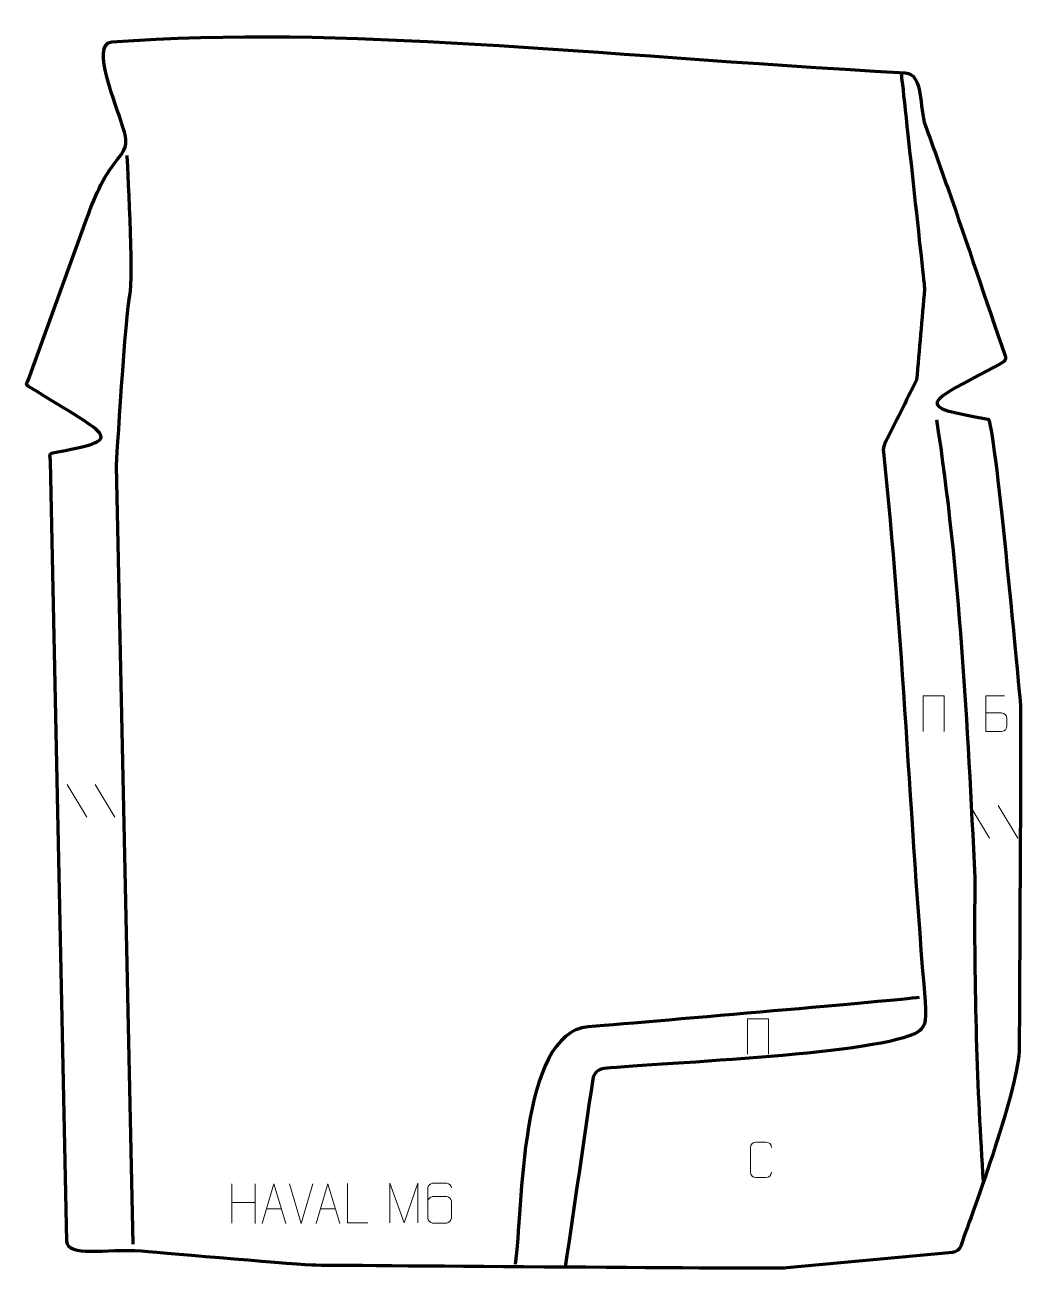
# Model space of a CAD drawing. Header units: millimetres. Extents: x -314 to 313, y -424 to 360.
import ezdxf

# ---------------------------------------------------------------- set-up
doc = ezdxf.new("R2010")
doc.units = ezdxf.units.MM
doc.header["$MEASUREMENT"] = 0
doc.layers.add('layer 2', color=7, linetype='Continuous')
doc.layers.add('layer 3', color=7, linetype='Continuous')

msp = doc.modelspace()

# ---------------------------------------------------------------- linework, layer by layer
at = {"layer": 'layer 2', "color": 230, "lineweight": 200}
msp.add_open_spline([(-274.9646, 237.4033), (-274.9646, 237.4033), (-311.4686, 136.409), (-311.4686, 136.409), (-311.4686, 136.409), (-312.3922, 133.8538), (-313.7669, 133.4328), (-311.4557, 132.0046), (-311.4557, 132.0046), (-256.8021, 98.2334), (-250.6734, 99.1961), (-296.1847, 90.2136), (-296.1847, 90.2136), (-298.9392, 89.67), (-297.7248, 87.4811), (-297.6656, 84.6743), (-297.6656, 84.6743), (-297.6656, 84.6743), (-287.3048, -406.0067), (-287.3048, -406.0067), (-287.3048, -406.0067), (-287.0775, -416.7751), (-262.6752, -410.4899), (-240.4046, -412.267), (-240.4046, -412.267), (-221.8952, -413.744), (-140.1466, -421.0883), (-130.7428, -421.1415), (-130.7428, -421.1415), (-99.618, -421.3177), (157.9209, -423.5317), (165.6581, -422.806), (165.6581, -422.806), (165.6581, -422.806), (269.8967, -413.0336), (269.8967, -413.0336), (269.8967, -413.0336), (272.2892, -412.8093), (274.2126, -411.3024), (275.0029, -409.0331), (275.0029, -409.0331), (283.4014, -384.9172), (311.73, -310.2844), (311.8372, -283.4152), (311.8372, -283.4152), (311.9209, -262.4329), (313.023, -71.7664), (312.6476, -68.18), (312.6476, -68.18), (310.9158, -51.6353), (296.313, 110.7192), (292.2271, 111.4419), (292.2271, 111.4419), (245.1477, 119.7695), (251.589, 120.4501), (299.673, 146.1381), (299.673, 146.1381), (302.1893, 147.4824), (303.8807, 148.6312), (302.9391, 151.3244), (302.9391, 151.3244), (290.7037, 186.4606), (279.247, 221.8077), (266.8181, 256.9632), (266.8181, 256.9632), (262.3216, 269.6818), (257.6624, 282.8886), (252.8004, 296.1246), (252.8004, 296.1246), (248.7027, 307.2802), (251.8111, 328.7154), (240.0504, 329.3794), (240.0504, 329.3794), (34.903, 340.9612), (-110.1685, 359.5787), (-259.0795, 348.8855), (-259.0795, 348.8855), (-272.8724, 347.8954), (-255.2674, 306.0957), (-252.7148, 297.3417), (-252.7148, 297.3417), (-250.4995, 289.7154), (-248.0822, 284.2225), (-253.214, 277.8533), (-253.214, 277.8533), (-264.4573, 263.8989), (-268.6545, 254.5811), (-274.9646, 237.4033)], degree=3, knots=[0, 0, 0, 0, 0.04347826, 0.04347826, 0.04347826, 0.04347826, 0.08695652, 0.08695652, 0.08695652, 0.08695652, 0.13043478, 0.13043478, 0.13043478, 0.13043478, 0.17391304, 0.17391304, 0.17391304, 0.17391304, 0.2173913, 0.2173913, 0.2173913, 0.2173913, 0.26086957, 0.26086957, 0.26086957, 0.26086957, 0.30434783, 0.30434783, 0.30434783, 0.30434783, 0.34782609, 0.34782609, 0.34782609, 0.34782609, 0.39130435, 0.39130435, 0.39130435, 0.39130435, 0.43478261, 0.43478261, 0.43478261, 0.43478261, 0.47826087, 0.47826087, 0.47826087, 0.47826087, 0.52173913, 0.52173913, 0.52173913, 0.52173913, 0.56521739, 0.56521739, 0.56521739, 0.56521739, 0.60869565, 0.60869565, 0.60869565, 0.60869565, 0.65217391, 0.65217391, 0.65217391, 0.65217391, 0.69565217, 0.69565217, 0.69565217, 0.69565217, 0.73913043, 0.73913043, 0.73913043, 0.73913043, 0.7826087, 0.7826087, 0.7826087, 0.7826087, 0.82608696, 0.82608696, 0.82608696, 0.82608696, 0.86956522, 0.86956522, 0.86956522, 0.86956522, 0.91304348, 0.91304348, 0.91304348, 0.91304348, 1, 1, 1, 1], dxfattribs=at)
at = {"layer": 'layer 3', "color": 142, "lineweight": 200}
for points, knots in [([(237.6189, 328.4999), (238.0422, 325.5366), (252.2945, 193.5092), (252.2945, 193.5092), (252.2945, 193.5092), (250.6012, 174.3181), (248.9078, 155.1269), (247.2145, 135.9359), (247.2145, 135.9359), (240.5967, 122.7004), (233.979, 109.4648), (227.3613, 96.2294), (227.3613, 96.2294), (226.4663, 94.4394), (226.1491, 92.6781), (226.363, 90.6883), (226.363, 90.6883), (238.6475, -23.5673), (242.8157, -140.4939), (252.6562, -255.0368), (252.6562, -255.0368), (253.8892, -269.3891), (251.6647, -271.7957), (247.8788, -274.3029), (247.8788, -274.3029), (227.0365, -288.1052), (87.1115, -293.8402), (50.7062, -297.1922), (50.7062, -297.1922), (46.9819, -297.5351), (44.0671, -300.2972), (43.5244, -303.9978), (43.5244, -303.9978), (37.7546, -343.3447), (31.9847, -382.6917), (26.2149, -422.0386)], [0, 0, 0, 0, 0.1, 0.1, 0.1, 0.1, 0.2, 0.2, 0.2, 0.2, 0.3, 0.3, 0.3, 0.3, 0.4, 0.4, 0.4, 0.4, 0.5, 0.5, 0.5, 0.5, 0.6, 0.6, 0.6, 0.6, 0.7, 0.7, 0.7, 0.7, 0.8, 0.8, 0.8, 0.8, 1, 1, 1, 1]), ([(-249.6086, 277.4592), (-249.6086, 277.4592), (-245.3753, 198.7191), (-247.9153, 189.4058), (-247.9153, 189.4058), (-250.4553, 180.0925), (-256.3819, 81.8791), (-256.3819, 81.8791), (-256.3819, 81.8791), (-256.3819, 81.8791), (-245.7983, -407.9179), (-245.7983, -407.9179)], [0, 0, 0, 0, 0.25, 0.25, 0.25, 0.25, 0.5, 0.5, 0.5, 0.5, 1, 1, 1, 1]), ([(259.8107, 111.078), (274.3677, 16.5139), (279.1088, -80.3599), (283.9408, -177.2123), (283.9408, -177.2123), (283.1367, -248.5653), (285.4025, -310.7084), (289.1148, -368.5119)], [0, 0, 0, 0, 0.33333333, 0.33333333, 0.33333333, 0.33333333, 1, 1, 1, 1]), ([(248.7931, -252.527), (233.6615, -254.6384), (88.9451, -266.988), (40.5354, -271.0956), (40.5354, -271.0956), (-2.809, -274.7732), (-0.6446, -385.6717), (-5.2071, -420.5904)], [0, 0, 0, 0, 0.33333333, 0.33333333, 0.33333333, 0.33333333, 1, 1, 1, 1])]:
    msp.add_open_spline(points, degree=3, knots=knots, dxfattribs=at)
at = {"layer": 'layer 3', "color": 250, "lineweight": 9}
for points, knots in [([(251.4415, -85.1128), (251.4415, -85.1128), (251.4415, -62.7625), (251.4415, -62.7625), (251.4415, -62.7625), (251.4415, -62.7625), (264.5598, -62.7625), (264.5598, -62.7625), (264.5598, -62.7625), (264.5598, -62.7625), (264.5598, -85.1128), (264.5598, -85.1128)], [0, 0, 0, 0, 0.25, 0.25, 0.25, 0.25, 0.5, 0.5, 0.5, 0.5, 1, 1, 1, 1]), ([(290.8765, -73.5005), (294.1355, -73.5001), (297.3948, -73.5001), (300.6545, -73.5005), (300.6545, -73.5005), (302.4239, -73.516), (304.1468, -75.071), (304.1468, -76.9068), (304.1468, -76.9068), (304.1464, -77.9176), (304.1464, -80.6489), (304.1468, -81.66), (304.1468, -81.66), (304.1626, -83.3241), (302.7813, -85.1279), (300.702, -85.1127), (300.702, -85.1127), (297.442, -85.1124), (294.1823, -85.1124), (290.9229, -85.1127), (290.9229, -85.1127), (290.9229, -77.6623), (290.9229, -70.2122), (290.9229, -62.7624), (290.9229, -62.7624), (293.049, -62.7624), (300.5207, -62.7624), (302.6471, -62.7624)], [0, 0, 0, 0, 0.125, 0.125, 0.125, 0.125, 0.25, 0.25, 0.25, 0.25, 0.375, 0.375, 0.375, 0.375, 0.5, 0.5, 0.5, 0.5, 0.625, 0.625, 0.625, 0.625, 0.75, 0.75, 0.75, 0.75, 1, 1, 1, 1]), ([(140.8783, -288.313), (140.8783, -288.313), (140.8783, -265.9627), (140.8783, -265.9627), (140.8783, -265.9627), (140.8783, -265.9627), (153.9966, -265.9627), (153.9966, -265.9627), (153.9966, -265.9627), (153.9966, -265.9627), (153.9966, -288.313), (153.9966, -288.313)], [0, 0, 0, 0, 0.25, 0.25, 0.25, 0.25, 0.5, 0.5, 0.5, 0.5, 1, 1, 1, 1]), ([(155.9936, -362.5048), (155.8684, -364.5858), (154.3662, -365.911), (152.4425, -365.9207), (152.4425, -365.9207), (150.3539, -365.9204), (148.2653, -365.9204), (146.177, -365.9207), (146.177, -365.9207), (144.4528, -366.0151), (142.6864, -364.3272), (142.6964, -362.5204), (142.6964, -362.5204), (142.6968, -357.3522), (142.6968, -352.1845), (142.6964, -347.0171), (142.6964, -347.0171), (142.7002, -345.102), (144.2647, -343.5621), (146.1926, -343.5742), (146.1926, -343.5742), (148.2756, -343.5742), (150.3591, -343.5742), (152.4425, -343.5742), (152.4425, -343.5742), (154.186, -343.5424), (155.9697, -344.8783), (155.9936, -347.0617)], [0, 0, 0, 0, 0.125, 0.125, 0.125, 0.125, 0.25, 0.25, 0.25, 0.25, 0.375, 0.375, 0.375, 0.375, 0.5, 0.5, 0.5, 0.5, 0.625, 0.625, 0.625, 0.625, 0.75, 0.75, 0.75, 0.75, 1, 1, 1, 1]), ([(-164.5398, -394.8303), (-164.5398, -394.8303), (-157.1688, -369.8768), (-157.1688, -369.8768), (-157.1688, -369.8768), (-157.1688, -369.8768), (-149.5989, -394.8303), (-149.5989, -394.8303)], [0, 0, 0, 0, 0.33333333, 0.33333333, 0.33333333, 0.33333333, 1, 1, 1, 1]), ([(-130.5398, -394.8303), (-130.5398, -394.8303), (-123.1688, -369.8768), (-123.1688, -369.8768), (-123.1688, -369.8768), (-123.1688, -369.8768), (-115.5989, -394.8303), (-115.5989, -394.8303)], [0, 0, 0, 0, 0.33333333, 0.33333333, 0.33333333, 0.33333333, 1, 1, 1, 1]), ([(-97.9124, -394.5028), (-97.9124, -394.5028), (-110.8615, -394.5028), (-110.8615, -394.5028), (-110.8615, -394.5028), (-110.8615, -394.5028), (-110.8615, -369.5492), (-110.8615, -369.5492)], [0, 0, 0, 0, 0.33333333, 0.33333333, 0.33333333, 0.33333333, 1, 1, 1, 1]), ([(-84.1518, -394.4233), (-84.1518, -394.4233), (-84.1518, -369.4654), (-84.1518, -369.4654), (-84.1518, -369.4654), (-84.1518, -369.4654), (-75.2267, -394.4233), (-75.2267, -394.4233), (-75.2267, -394.4233), (-75.2267, -394.4233), (-66.4668, -369.4659), (-66.4668, -369.4659), (-66.4668, -369.4659), (-66.4668, -369.4659), (-66.4668, -394.4233), (-66.4668, -394.4233)], [0, 0, 0, 0, 0.2, 0.2, 0.2, 0.2, 0.4, 0.4, 0.4, 0.4, 0.6, 0.6, 0.6, 0.6, 1, 1, 1, 1]), ([(-45.3985, -372.4736), (-45.4226, -371.1341), (-46.7788, -369.4809), (-48.3507, -369.5152), (-48.3507, -369.5152), (-51.3355, -369.5155), (-54.3207, -369.5155), (-57.3061, -369.5152), (-57.3061, -369.5152), (-58.5252, -369.5003), (-60.2534, -370.9379), (-60.2584, -372.4736), (-60.2584, -372.4736), (-60.2581, -378.8341), (-60.2581, -385.1949), (-60.2584, -391.5556), (-60.2584, -391.5556), (-60.2537, -392.7185), (-58.5252, -394.4896), (-57.3061, -394.514), (-57.3061, -394.514), (-54.3207, -394.5137), (-51.3355, -394.5137), (-48.3507, -394.514), (-48.3507, -394.514), (-47.0726, -394.4702), (-45.4029, -392.8557), (-45.3985, -391.5556), (-45.3985, -391.5556), (-45.3985, -387.9723), (-45.3985, -384.3892), (-45.3985, -380.8065), (-45.3985, -380.8065), (-45.437, -379.3283), (-47.0197, -377.8954), (-48.3507, -377.8974), (-48.3507, -377.8974), (-51.3355, -377.8971), (-54.3207, -377.8971), (-57.3061, -377.8974), (-57.3061, -377.8974), (-58.6356, -377.8924), (-60.2786, -379.3997), (-60.2369, -380.8282)], [0, 0, 0, 0, 0.08333333, 0.08333333, 0.08333333, 0.08333333, 0.16666667, 0.16666667, 0.16666667, 0.16666667, 0.25, 0.25, 0.25, 0.25, 0.33333333, 0.33333333, 0.33333333, 0.33333333, 0.41666667, 0.41666667, 0.41666667, 0.41666667, 0.5, 0.5, 0.5, 0.5, 0.58333333, 0.58333333, 0.58333333, 0.58333333, 0.66666667, 0.66666667, 0.66666667, 0.66666667, 0.75, 0.75, 0.75, 0.75, 0.83333333, 0.83333333, 0.83333333, 0.83333333, 1, 1, 1, 1])]:
    msp.add_open_spline(points, degree=3, knots=knots, dxfattribs=at)
for points in [[(-287.2106, -118.6024), (-287.2106, -118.6024), (-274.8463, -139.1467), (-274.8463, -139.1467)], [(-269.4807, -118.6024), (-269.4807, -118.6024), (-257.1164, -139.1467), (-257.1164, -139.1467)], [(280.8394, -131.7937), (280.8394, -131.7937), (293.2037, -152.338), (293.2037, -152.338)], [(298.5693, -131.7937), (298.5693, -131.7937), (310.9336, -152.338), (310.9336, -152.338)], [(-183.5733, -369.7968), (-183.5733, -369.7968), (-183.5733, -394.5743), (-183.5733, -394.5743)], [(-168.93, -369.7968), (-168.93, -369.7968), (-168.93, -394.7503), (-168.93, -394.7503)], [(-139.9495, -394.7504), (-139.9495, -394.7504), (-147.2713, -369.7968), (-147.2713, -369.7968)], [(-132.6276, -369.7968), (-132.6276, -369.7968), (-139.9494, -394.7504), (-139.9494, -394.7504)], [(-183.5733, -381.6791), (-183.5733, -381.6791), (-168.93, -381.6787), (-168.93, -381.6787)], [(-161.8172, -385.5809), (-161.8172, -385.5809), (-152.3215, -385.5809), (-152.3215, -385.5809)], [(-127.8172, -385.5809), (-127.8172, -385.5809), (-118.3215, -385.5809), (-118.3215, -385.5809)]]:
    msp.add_open_spline(points, degree=3, dxfattribs=at)

doc.saveas('drawing.dxf')
